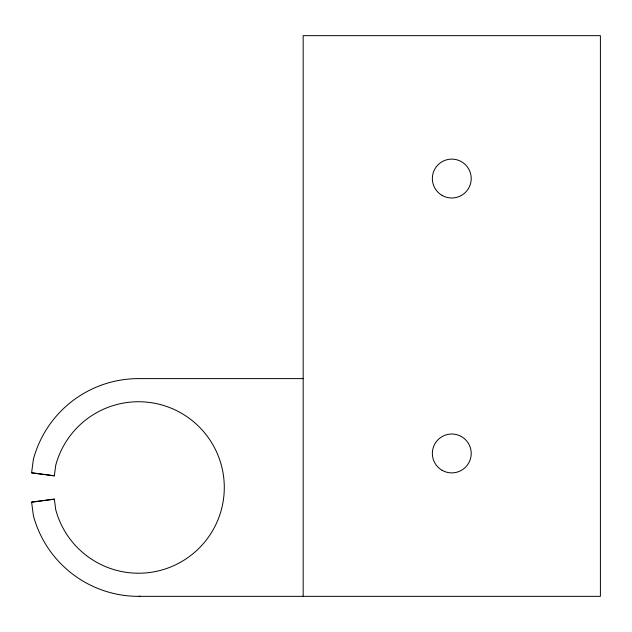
<?xml version="1.0" encoding="UTF-8"?>
<svg xmlns="http://www.w3.org/2000/svg" width="632" height="632" viewBox="0 0 632 632"><rect width="100%" height="100%" fill="white"/><g stroke="black" fill="none" stroke-linecap="round" stroke-linejoin="round"><path stroke-width="0.95" d="M31.616 502.195L54.352 499.209M303.17 378.608L138.55 378.608A108.87 108.87 0 0 0 33.385 459.298L31.6 472.878L54.336 475.872L55.727 465.286A85.739 85.739 0 0 1 187.728 417.246A85.739 85.739 0 0 1 187.728 557.716A85.739 85.739 0 0 1 55.727 509.668L54.336 499.083L31.6 502.077L33.385 515.657A108.87 108.87 0 0 0 138.55 596.347L140.438 596.284M138.55 596.347L600.4 596.347L600.4 35.653L303.17 35.653L303.17 596.347M31.616 472.76L54.352 475.754M442.068 470.279A19.434 19.434 0 0 0 471.219 453.452A19.434 19.434 0 0 0 442.068 436.617A19.434 19.434 0 0 0 442.068 470.279M442.068 195.383A19.434 19.434 0 0 0 471.219 178.548A19.434 19.434 0 0 0 442.068 161.721A19.434 19.434 0 0 0 442.068 195.383"/></g></svg>
